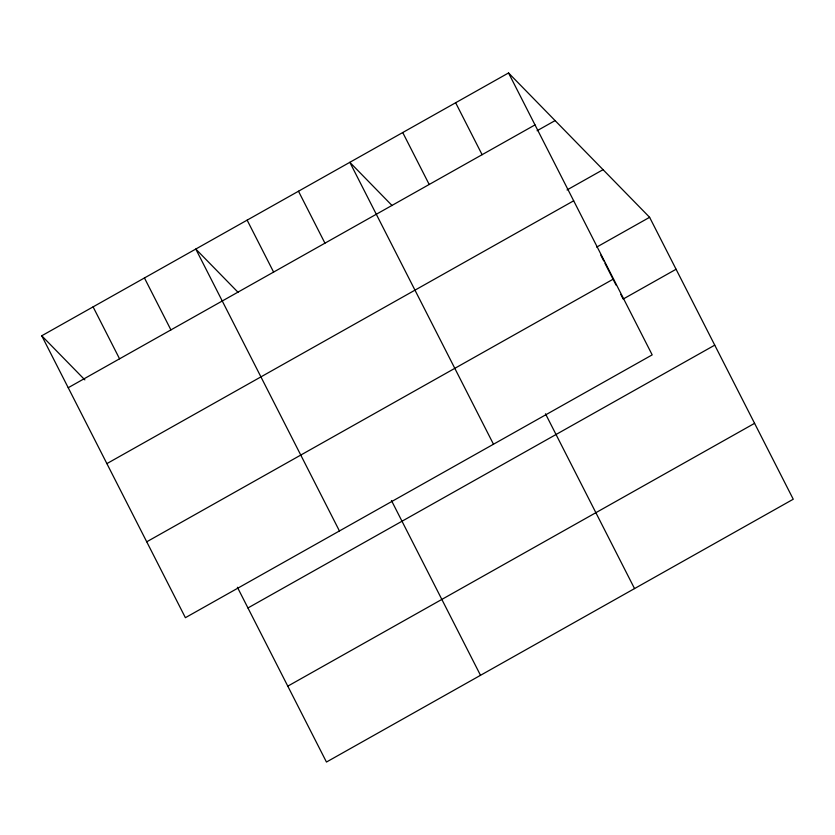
<?xml version="1.0" encoding="UTF-8"?>
<svg xmlns="http://www.w3.org/2000/svg" width="835" height="835" viewBox="0 0 835 835"><rect width="100%" height="100%" fill="white"/><g stroke="black" fill="none" stroke-linecap="round" stroke-linejoin="round"><path stroke-width="1.25" d="M508.546 72.958L652.187 354.875L185.391 617.691L41.75 335.774L508.546 72.958L649.609 217.309L793.25 499.226L326.454 762.042L237.401 587.266M68.219 387.722L535.005 124.906M537.082 130.74L555.098 120.595M567.038 189.952L603.058 169.672M106.89 463.613L573.676 200.797M596.701 247.097L649.609 217.309M146.73 541.8L613.516 278.984M676.079 269.256L623.171 299.045L620.822 294.421M247.953 607.963L714.739 345.147M287.793 686.151L754.579 423.335M392.074 205.546L349.834 162.314L493.475 444.23M238.027 292.271L195.787 249.049L339.438 530.966M41.75 335.774L84.857 379.883M600.824 255.176L603.757 260.948M604.937 263.255L616.115 285.184M455.639 102.747L482.108 154.694M402.731 132.535L429.2 184.483M545.485 413.805L634.537 588.581M298.481 191.225L324.951 243.173M391.448 500.53L480.501 675.306M247.139 220.137L273.609 272.085M144.445 277.961L170.914 329.908M93.092 306.863L119.562 358.81"/></g></svg>
